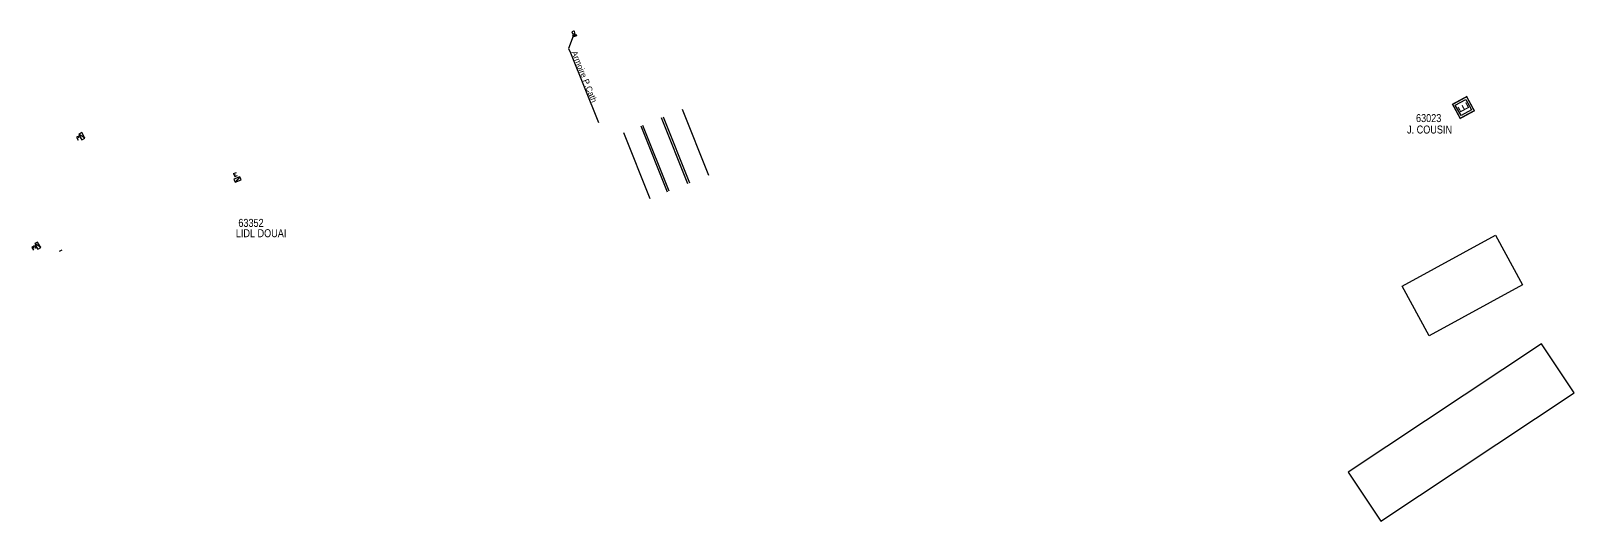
# Model space of a CAD drawing. Header units: millimetres. Extents: x 79023 to 80000, y 143085 to 143998.
# Drawn here: x 79519.5 to 79905.2, y 143465 to 143587.5 of the extents above; entities that cross this region are included whole.
import ezdxf
from ezdxf.enums import TextEntityAlignment as Align

# ---------------------------------------------------------------- set-up
doc = ezdxf.new("R2010")
doc.units = ezdxf.units.MM
doc.header["$MEASUREMENT"] = 0
doc.layers.get('0').update_dxf_attribs({"linetype": 'CONTINUOUS'})
for name, color, linetype in [('M_200', 7, 'CONTINUOUS'), ('W0008', 7, 'CONTINUOUS'), ('W0322', 7, 'CONTINUOUS'), ('W0334', 7, 'CONTINUOUS'), ('W0430', 7, 'CONTINUOUS'), ('W0438', 7, 'CONTINUOUS'), ('W1102', 7, 'CONTINUOUS')]:
    doc.layers.add(name, color=color, linetype=linetype)
doc.styles.add('M_ROMANS', font='ROMANS.shx', dxfattribs={"width": 0.75})
doc.dimstyles.get("Standard").update_dxf_attribs({"dimtxt": 1.5, "dimasz": 1.2, "dimexe": 0.625, "dimexo": 0.62, "dimgap": 0.25, "dimtad": 1, "dimdec": 1, "dimzin": 0, "dimdsep": 46, "dimtxsty": 'Standard', "dimcen": -0.5, "dimadec": 0, "dimazin": 0, "dimtfac": 1, "dimtdec": 1, "dimtmove": 0, "dimatfit": 3, "dimfxl": 0, "dimtolj": 1, "dimtzin": 0, "dimarcsym": 0})

# ---------------------------------------------------------------- blocks, each defined once
blk = doc.blocks.new('M_200_56')
at = {"color": 0, "linetype": 'Continuous', "const_width": 0.35, "flags": 128}
blk.add_lwpolyline([(2, 2), (2, -2), (-2, -2), (-2, 2)], close=True, dxfattribs=at)
at = {"color": 0, "linetype": 'Continuous'}
blk.add_lwpolyline([(-1.5, 1.5), (1.5, 1.5), (1.5, -1.5), (-1.5, -1.5)], close=True, dxfattribs=at)
at = {"color": 0, "linetype": 'Continuous', "width": 0.85}
blk.add_text('E', height=2.5, dxfattribs=at).set_placement((0, 0), align=Align.MIDDLE_CENTER)
for tag, p in [('NUM', (0, 15.06)), ('NOM', (0, 8.65))]:
    blk.add_attdef(tag, text='', height=4, dxfattribs=at).set_placement(p, align=Align.MIDDLE)
at = {"color": 0, "linetype": 'Continuous', "style": 'M_ROMANS', "width": 0.75, "flags": 3}
for tag, p in [('DEF_COUP', (-0.13, -7.49)), ('DEF_LEG', (-0.13, -4.99)), ('DEF_TYPE', (-0.13, -9.99))]:
    blk.add_attdef(tag, text='', height=1.2, dxfattribs=at).set_placement(p, align=Align.MIDDLE)
blk = doc.blocks.new('T438')
for p, q in [((-0.4, 0.2), (0.4, 0.2)), ((-0.4, -0.2), (-0.4, 0.2)), ((0.15, 1.1), (-0.3, 1.1)), ((-0.3, 1.1), (-0.3, 0.5)), ((-0.3, 0.5), (0.15, 0.5)), ((0.3, 0.65), (0.3, 0.95)), ((0.4, 0.2), (0.4, -0.2))]:
    blk.add_line(p, q)
at = {"flags": 128}
for points in [[(-0.4, -0.2), (0.4, 0.2)], [(0.4, -0.2), (-0.4, -0.2)]]:
    blk.add_lwpolyline(points, dxfattribs=at)
for centre, major_axis, start_param, end_param in [((0.15, 0.95), (0.106, -0.106), 0.785398, 2.356194), ((0.15, 0.65), (0.106, 0.106), 3.926991, 5.497787)]:
    blk.add_ellipse(centre, major_axis=major_axis, ratio=1, start_param=start_param, end_param=end_param)
blk = doc.blocks.new('*U41')
at = {"flags": 128}
for points in [[(0.8, 0.8), (-0.8, 0.8)], [(-0.8, 0.8), (-0.8, 0)], [(0.8, 0.8), (-0.8, 0)], [(-0.8, 0), (0.8, 0)], [(0.8, 0), (0.8, 0.8)], [(-0.39, -0.08), (0.41, -0.08)], [(-0.39, -0.08), (-0.39, -0.88)], [(-0.39, -0.48), (0.01, -0.48)], [(-0.39, -0.88), (0.41, -0.88)]]:
    blk.add_lwpolyline(points, dxfattribs=at)
blk = doc.blocks.new('*U42')
at = {"flags": 128}
for points in [[(0.8, 0.8), (-0.8, 0.8)], [(-0.8, 0.8), (-0.8, 0)], [(0.8, 0.8), (-0.8, 0)], [(-0.8, 0), (0.8, 0)], [(0.8, 0), (0.8, 0.8)], [(-0.33, -0.33), (0.47, -0.33)], [(-0.33, -0.33), (-0.33, -1.13)], [(-0.33, -0.73), (0.07, -0.73)], [(-0.33, -1.13), (0.47, -1.13)]]:
    blk.add_lwpolyline(points, dxfattribs=at)
blk = doc.blocks.new('T430')
at = {"flags": 128}
for points in [[(0.8, 0.8), (-0.8, 0.8)], [(-0.8, 0.8), (-0.8, 0)], [(0.8, 0.8), (-0.8, 0)], [(-0.8, 0), (0.8, 0)], [(-0.4, 2.1), (0.4, 2.1)], [(-0.4, 2.1), (-0.4, 1.3)], [(-0.4, 1.7), (0, 1.7)], [(-0.4, 1.3), (0.4, 1.3)], [(0.8, 0), (0.8, 0.8)]]:
    blk.add_lwpolyline(points, dxfattribs=at)

msp = doc.modelspace()

# ---------------------------------------------------------------- linework, layer by layer
at = {"color": 252, "flags": 128}
msp.add_lwpolyline([(79677.07, 143565.85), (79683.63, 143549.39)], dxfattribs=at)
at = {"layer": 'W0008', "color": 252}
msp.add_lwpolyline([(79672.4, 143563.99), (79678.97, 143547.52)], dxfattribs=at)
at = {"layer": 'W0322', "color": 253}
msp.add_lwpolyline([(79526.63, 143532.42), (79527.29, 143532.76)], dxfattribs=at)
at = {"layer": 'W0334', "color": 252}
for points in [[(79682.29, 143567.92), (79688.85, 143551.48)], [(79667.62, 143562.09), (79674.22, 143545.61)]]:
    msp.add_lwpolyline(points, dxfattribs=at)
at = {"layer": 'W0334', "color": 252, "flags": 128}
for points in [[(79671.94, 143563.81), (79678.51, 143547.33)], [(79677.53, 143566.03), (79684.1, 143549.57)]]:
    msp.add_lwpolyline(points, dxfattribs=at)
at = {"layer": 'W1102', "color": 252, "flags": 128}
for points in [[(79862.23, 143523.72), (79885.56, 143536.46), (79892.34, 143524.05), (79869.01, 143511.31)], [(79897.12, 143509.3), (79848.79, 143477.2), (79856.91, 143464.97), (79905.24, 143497.08)]]:
    msp.add_lwpolyline(points, close=True, dxfattribs=at)

# ---------------------------------------------------------------- block references
at = {"layer": 'M_200'}
ref = msp.add_blockref('M_200_56', (79877.57, 143568.37), dxfattribs=dict(at, rotation=118.4690287029663))
ref.add_attrib('NUM', '63023', dxfattribs={"layer": '0', "color": 0, "linetype": 'Continuous', "height": 2, "width": 0.85}).set_placement((79868.88, 143565.73), align=Align.MIDDLE)
ref.add_attrib('NOM', 'J. COUSIN', dxfattribs={"layer": '0', "color": 0, "linetype": 'Continuous', "height": 2, "width": 0.85}).set_placement((79869.1, 143562.87), align=Align.MIDDLE)
at = {"layer": 'W0430'}
for name, p, rotation in [('*U41', (79531.86, 143561.01), 297.8298021503639), ('T430', (79571.26, 143550.03), 20.92432503938539), ('*U42', (79520.86, 143533.66), 299.1734986651858)]:
    msp.add_blockref(name, p, dxfattribs=dict(at, rotation=rotation))
at = {"layer": 'W0438', "color": 252, "rotation": 21.05982853704033}
msp.add_blockref('T438', (79655.41, 143586.36), dxfattribs=at)

# ---------------------------------------------------------------- texts
at = {"layer": 'M_200', "color": 252, "linetype": 'Continuous', "width": 0.85}
for s, p in [('63352', (79571.34, 143538.53)), ('LIDL DOUAI', (79570.71, 143535.95))]:
    msp.add_text(s, height=2, dxfattribs=at).set_placement(p)
at = {"layer": 'W0438', "color": 252, "insert": (79654.55, 143582.16), "char_height": 1.5, "attachment_point": 7, "rotation": 291.9378}
msp.add_mtext('\\A1;Armoire P.Cath', dxfattribs=at)

# ---------------------------------------------------------------- leaders
at = {"layer": 'W0438', "color": 252, "annotation_type": 0, "has_hookline": 1, "hookline_direction": 0, "text_width": 18.5, "horizontal_direction": (0.3736, -0.92759, 0)}
msp.add_leader([(79655.04, 143586.22), (79653.89, 143583.14), (79654.34, 143582.02)], dimstyle='Standard', dxfattribs=at)

doc.saveas('drawing.dxf')
